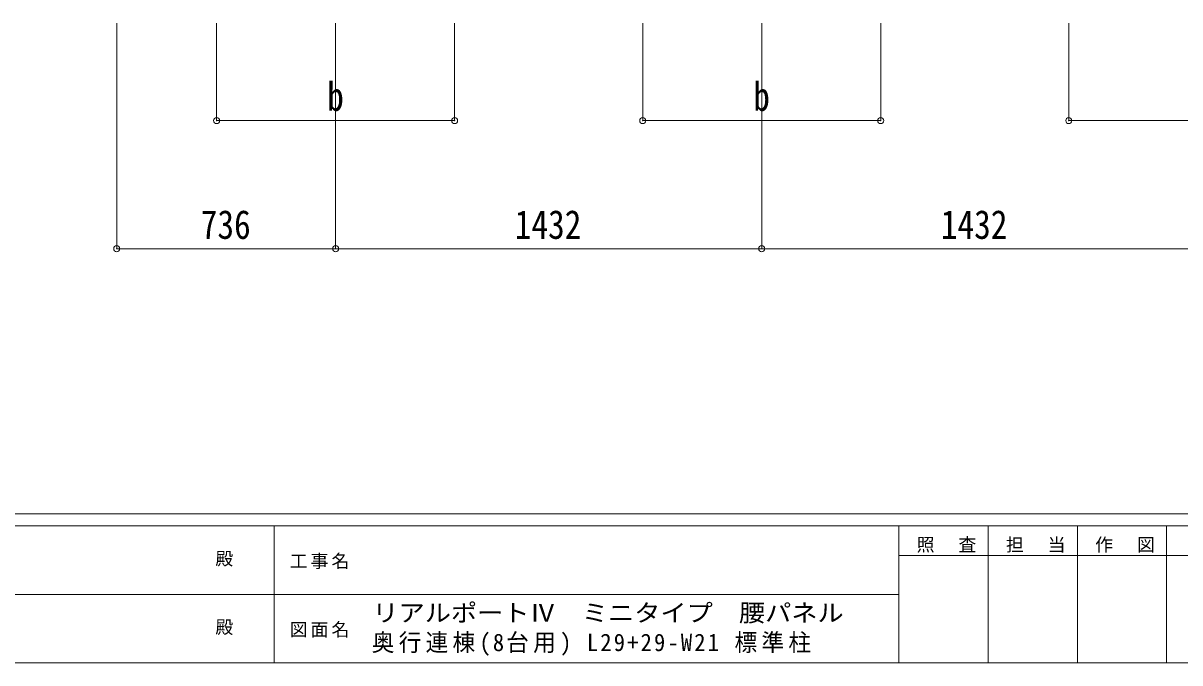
# Model space of a CAD drawing. Units: millimetres at full size. Extents: x -5590 to 5652, y -3902 to 3858.
# Drawn here: x -1111 to 2776, y -3902 to -1753 of the extents above; entities that cross this region are included whole.
import ezdxf
from ezdxf.enums import TextEntityAlignment as Align

# ---------------------------------------------------------------- set-up
doc = ezdxf.new("R2010")
doc.units = ezdxf.units.MM
doc.header["$LTSCALE"] = 20
doc.header["$PDMODE"] = 32
doc.header["$PDSIZE"] = 20
doc.layers.add('0-A_寸法', color=6, linetype='Continuous', lineweight=9)
doc.layers.add('F-0_240', color=7, linetype='Continuous', lineweight=9)
doc.styles.add('ＭＳ ゴシック', font='')
doc.styles.get('ＭＳ ゴシック').set_extended_font_data('MS Gothic')

msp = doc.modelspace()

# ---------------------------------------------------------------- linework, layer by layer
at = {"layer": '0-A_寸法'}
for p, q in [((-796.96, -2510.89), (-796.96, -1753.29)), ((-461.07, -2080.75), (-461.07, -1753.29)), ((-60.96, -2510.89), (-60.96, -1753.29)), ((338.93, -2080.75), (338.93, -1753.29)), ((971.04, -2080.75), (971.04, -1753.29)), ((1371.04, -2510.89), (1371.04, -1753.29)), ((1771.04, -2080.75), (1771.04, -1753.29)), ((2403.04, -2080.75), (2403.04, -1753.29)), ((-461.07, -2080.75), (338.93, -2080.75)), ((971.04, -2080.75), (1771.04, -2080.75)), ((3203.04, -2080.75), (2403.04, -2080.75)), ((-796.96, -2510.89), (-60.96, -2510.89)), ((-60.96, -2510.89), (1371.04, -2510.89)), ((2803.04, -2510.89), (1371.04, -2510.89))]:
    msp.add_line(p, q, dxfattribs=at)
for p in [(-461.07, -2080.75), (338.93, -2080.75), (971.04, -2080.75), (1771.04, -2080.75), (2403.04, -2080.75), (-796.96, -2510.89), (-60.96, -2510.89), (1371.04, -2510.89)]:
    msp.add_point(p, dxfattribs=at)
at = {"layer": 'F-0_240', "color": 5}
for p, q in [((-5590.3, -3401.77), (5369.7, -3401.77)), ((-5590.3, -3441.77), (3591.86, -3441.77)), ((-268.14, -3441.77), (-268.14, -3901.77)), ((1831.86, -3441.77), (1831.86, -3901.77)), ((2131.86, -3441.77), (2131.86, -3901.77)), ((2431.86, -3441.77), (2431.86, -3901.77)), ((2731.86, -3441.77), (2731.86, -3901.77)), ((1831.86, -3541.77), (3031.86, -3541.77)), ((-2268.14, -3671.77), (1831.86, -3671.77)), ((-5590.3, -3901.77), (5369.7, -3901.77))]:
    msp.add_line(p, q, dxfattribs=at)

# ---------------------------------------------------------------- texts
at = {"layer": '0-A_寸法', "color": 7, "style": 'ＭＳ ゴシック', "width": 0.85}
for s, p in [('b', (-89.46, -2076.75)), ('b', (1342.54, -2076.75)), ('736', (-514.46, -2506.89)), ('1432', (541.04, -2506.89)), ('1432', (1973.04, -2506.89))]:
    msp.add_text(s, height=96.77, dxfattribs=at).set_placement(p, align=Align.BOTTOM_LEFT)
at = {"layer": 'F-0_240', "style": 'ＭＳ ゴシック'}
for p in [(-465.28, -3586.77), (-465.28, -3816.77)]:
    msp.add_text('殿', height=43.99, dxfattribs=at).set_placement(p, align=Align.BOTTOM_LEFT)
at = {"layer": 'F-0_240', "style": 'ＭＳ ゴシック', "width": 1.1}
msp.add_text('リアルポートⅣ\u3000ミニタイプ\u3000腰パネル', height=58.65, dxfattribs=at).set_placement((62.48, -3780.7), align=Align.BOTTOM_LEFT)
at = {"layer": 'F-0_240', "attachment_point": 7, "style": 'ＭＳ ゴシック'}
for s, insert, char_height in [('\\T1.17;照\u3000査', (1891.86, -3531.77), 43.99), ('\\T1.17;担\u3000当', (2191.86, -3531.77), 43.99), ('\\T1.17;作\u3000図', (2491.86, -3531.77), 43.99), ('\\T1.17;工事名', (-215.4, -3586.77), 43.99), ('\\T1.17;図面名', (-215.4, -3816.77), 43.99), ('\\T1.19;\\W0.95;奥行連棟(8台用)\\~L29+29-W21\\~標準柱', (60.44, -3878.03), 58.65)]:
    msp.add_mtext(s, dxfattribs=dict(at, insert=insert, char_height=char_height))

doc.saveas('drawing.dxf')
